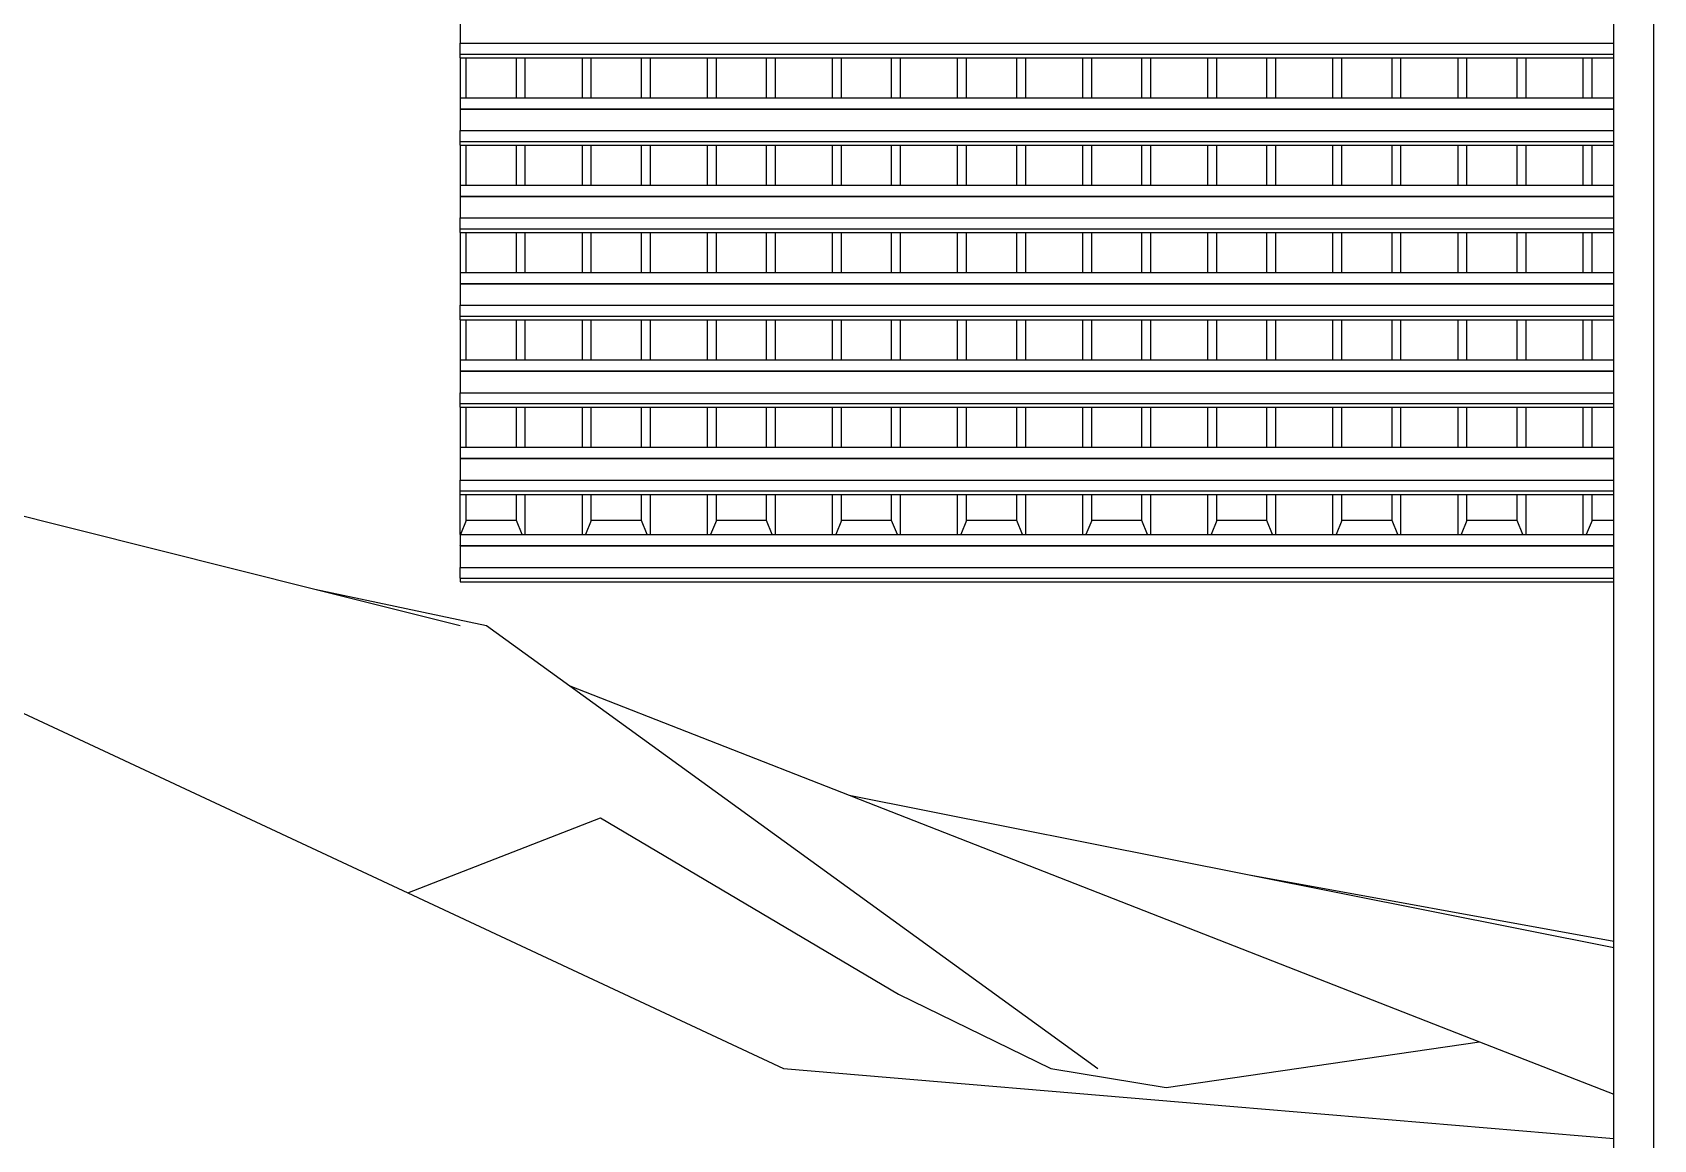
# Model space of a CAD drawing. Extents: x -49.7 to 49.7, y -10.2 to 18.8.
# Drawn here: x -29.311 to -25.651, y 10.652 to 13.151 of the extents above; entities that cross this region are included whole.
import ezdxf

# ---------------------------------------------------------------- set-up
doc = ezdxf.new("R2010")
doc.units = 0
doc.layers.get('0').update_dxf_attribs({"linetype": 'CONTINUOUS'})

msp = doc.modelspace()

# ---------------------------------------------------------------- linework, layer by layer
for p, q in [((-25.6507, 14.2349), (-25.6507, 8.2963)), ((-28.3452, 13.1757), (-28.3452, 13.1272)), ((-25.7407, 13.1272), (-25.7407, 13.1757)), ((-28.3452, 13.1025), (-28.3452, 13.1272)), ((-28.3452, 13.1272), (-25.7407, 13.1272)), ((-28.3452, 13.1025), (-25.7407, 13.1025)), ((-28.3452, 13.0943), (-28.3452, 13.1025)), ((-25.7407, 13.1025), (-25.7407, 13.1272)), ((-25.7407, 13.0943), (-25.7407, 13.1025)), ((-28.3452, 13.0943), (-28.3452, 13.0039)), ((-28.3452, 13.0943), (-28.3313, 13.0943)), ((-28.3313, 13.0039), (-28.3313, 13.0943)), ((-28.3313, 13.0943), (-28.218, 13.0943)), ((-28.218, 13.0039), (-28.218, 13.0943)), ((-28.218, 13.0943), (-28.1979, 13.0943)), ((-28.1979, 13.0039), (-28.1979, 13.0943)), ((-28.1979, 13.0943), (-28.069, 13.0943)), ((-28.069, 13.0039), (-28.069, 13.0943)), ((-28.069, 13.0943), (-28.0488, 13.0943)), ((-28.0488, 13.0039), (-28.0488, 13.0943)), ((-28.0488, 13.0943), (-27.9356, 13.0943)), ((-27.9356, 13.0039), (-27.9356, 13.0943)), ((-27.9356, 13.0943), (-27.9155, 13.0943)), ((-27.9155, 13.0039), (-27.9155, 13.0943)), ((-27.9155, 13.0943), (-27.7866, 13.0943)), ((-27.7866, 13.0039), (-27.7866, 13.0943)), ((-27.7866, 13.0943), (-27.7664, 13.0943)), ((-27.7664, 13.0039), (-27.7664, 13.0943)), ((-27.7664, 13.0943), (-27.6532, 13.0943)), ((-27.6532, 13.0039), (-27.6532, 13.0943)), ((-27.6532, 13.0943), (-27.633, 13.0943)), ((-27.633, 13.0039), (-27.633, 13.0943)), ((-27.633, 13.0943), (-27.5042, 13.0943)), ((-27.5042, 13.0039), (-27.5042, 13.0943)), ((-27.5042, 13.0943), (-27.484, 13.0943)), ((-27.484, 13.0039), (-27.484, 13.0943)), ((-27.484, 13.0943), (-27.3708, 13.0943)), ((-27.3708, 13.0039), (-27.3708, 13.0943)), ((-27.3708, 13.0943), (-27.3506, 13.0943)), ((-27.3506, 13.0039), (-27.3506, 13.0943)), ((-27.3506, 13.0943), (-27.2218, 13.0943)), ((-27.2218, 13.0039), (-27.2218, 13.0943)), ((-27.2218, 13.0943), (-27.2016, 13.0943)), ((-27.2016, 13.0039), (-27.2016, 13.0943)), ((-27.2016, 13.0943), (-27.0884, 13.0943)), ((-27.0884, 13.0039), (-27.0884, 13.0943)), ((-27.0884, 13.0943), (-27.0682, 13.0943)), ((-27.0682, 13.0039), (-27.0682, 13.0943)), ((-27.0682, 13.0943), (-26.9394, 13.0943)), ((-26.9394, 13.0039), (-26.9394, 13.0943)), ((-26.9394, 13.0943), (-26.9192, 13.0943)), ((-26.9192, 13.0039), (-26.9192, 13.0943)), ((-26.9192, 13.0943), (-26.806, 13.0943)), ((-26.806, 13.0039), (-26.806, 13.0943)), ((-26.806, 13.0943), (-26.7858, 13.0943)), ((-26.7858, 13.0039), (-26.7858, 13.0943)), ((-26.7858, 13.0943), (-26.6569, 13.0943)), ((-26.6569, 13.0039), (-26.6569, 13.0943)), ((-26.6569, 13.0943), (-26.6368, 13.0943)), ((-26.6368, 13.0039), (-26.6368, 13.0943)), ((-26.6368, 13.0943), (-26.5236, 13.0943)), ((-26.5236, 13.0039), (-26.5236, 13.0943)), ((-26.5236, 13.0943), (-26.5034, 13.0943)), ((-26.5034, 13.0039), (-26.5034, 13.0943)), ((-26.5034, 13.0943), (-26.3745, 13.0943)), ((-26.3745, 13.0039), (-26.3745, 13.0943)), ((-26.3745, 13.0943), (-26.3544, 13.0943)), ((-26.3544, 13.0039), (-26.3544, 13.0943)), ((-26.3544, 13.0943), (-26.2411, 13.0943)), ((-26.2411, 13.0039), (-26.2411, 13.0943)), ((-26.2411, 13.0943), (-26.221, 13.0943)), ((-26.221, 13.0039), (-26.221, 13.0943)), ((-26.221, 13.0943), (-26.0921, 13.0943)), ((-26.0921, 13.0039), (-26.0921, 13.0943)), ((-26.0921, 13.0943), (-26.0719, 13.0943)), ((-26.0719, 13.0039), (-26.0719, 13.0943)), ((-26.0719, 13.0943), (-25.9587, 13.0943)), ((-25.9587, 13.0039), (-25.9587, 13.0943)), ((-25.9587, 13.0943), (-25.9386, 13.0943)), ((-25.9386, 13.0039), (-25.9386, 13.0943)), ((-25.9386, 13.0943), (-25.8097, 13.0943)), ((-25.8097, 13.0039), (-25.8097, 13.0943)), ((-25.8097, 13.0943), (-25.7895, 13.0943)), ((-25.7895, 13.0039), (-25.7895, 13.0943)), ((-25.7895, 13.0943), (-25.7407, 13.0943)), ((-25.7407, 13.0039), (-25.7407, 13.0943)), ((-28.3452, 13.0039), (-28.3313, 13.0039)), ((-28.3452, 13.0039), (-28.3452, 12.9792)), ((-28.3313, 13.0039), (-28.218, 13.0039)), ((-28.218, 13.0039), (-28.1979, 13.0039)), ((-28.1979, 13.0039), (-28.069, 13.0039)), ((-28.069, 13.0039), (-28.0488, 13.0039)), ((-28.0488, 13.0039), (-27.9356, 13.0039)), ((-27.9356, 13.0039), (-27.9155, 13.0039)), ((-27.9155, 13.0039), (-27.7866, 13.0039)), ((-27.7866, 13.0039), (-27.7664, 13.0039)), ((-27.7664, 13.0039), (-27.6532, 13.0039)), ((-27.6532, 13.0039), (-27.633, 13.0039)), ((-27.633, 13.0039), (-27.5042, 13.0039)), ((-27.5042, 13.0039), (-27.484, 13.0039)), ((-27.484, 13.0039), (-27.3708, 13.0039)), ((-27.3708, 13.0039), (-27.3506, 13.0039)), ((-27.3506, 13.0039), (-27.2218, 13.0039)), ((-27.2218, 13.0039), (-27.2016, 13.0039)), ((-27.2016, 13.0039), (-27.0884, 13.0039)), ((-27.0884, 13.0039), (-27.0682, 13.0039)), ((-27.0682, 13.0039), (-26.9394, 13.0039)), ((-26.9394, 13.0039), (-26.9192, 13.0039)), ((-26.9192, 13.0039), (-26.806, 13.0039)), ((-26.806, 13.0039), (-26.7858, 13.0039)), ((-26.7858, 13.0039), (-26.6569, 13.0039)), ((-26.6569, 13.0039), (-26.6368, 13.0039)), ((-26.6368, 13.0039), (-26.5236, 13.0039)), ((-26.5236, 13.0039), (-26.5034, 13.0039)), ((-26.5034, 13.0039), (-26.3745, 13.0039)), ((-26.3745, 13.0039), (-26.3544, 13.0039)), ((-26.3544, 13.0039), (-26.2411, 13.0039)), ((-26.2411, 13.0039), (-26.221, 13.0039)), ((-26.221, 13.0039), (-26.0921, 13.0039)), ((-26.0921, 13.0039), (-26.0719, 13.0039)), ((-26.0719, 13.0039), (-25.9587, 13.0039)), ((-25.9587, 13.0039), (-25.9386, 13.0039)), ((-25.9386, 13.0039), (-25.8097, 13.0039)), ((-25.8097, 13.0039), (-25.7895, 13.0039)), ((-25.7895, 13.0039), (-25.7407, 13.0039)), ((-25.7407, 12.9792), (-25.7407, 13.0039)), ((-28.3452, 12.9792), (-28.3452, 12.9784)), ((-28.3452, 12.9792), (-25.7407, 12.9792)), ((-28.3452, 12.9784), (-25.7407, 12.9784)), ((-28.3452, 12.9784), (-28.3452, 12.9299)), ((-25.7407, 12.9784), (-25.7407, 12.9792)), ((-25.7407, 12.9299), (-25.7407, 12.9784)), ((-28.3452, 12.9052), (-28.3452, 12.9299)), ((-28.3452, 12.9299), (-25.7407, 12.9299)), ((-25.7407, 12.9052), (-25.7407, 12.9299)), ((-28.3452, 12.9052), (-25.7407, 12.9052)), ((-28.3452, 12.897), (-28.3452, 12.9052)), ((-28.3452, 12.897), (-28.3313, 12.897)), ((-28.3452, 12.897), (-28.3452, 12.8066)), ((-28.3313, 12.8066), (-28.3313, 12.897)), ((-28.3313, 12.897), (-28.218, 12.897)), ((-28.218, 12.8066), (-28.218, 12.897)), ((-28.218, 12.897), (-28.1979, 12.897)), ((-28.1979, 12.8066), (-28.1979, 12.897)), ((-28.1979, 12.897), (-28.069, 12.897)), ((-28.069, 12.8066), (-28.069, 12.897)), ((-28.069, 12.897), (-28.0488, 12.897)), ((-28.0488, 12.8066), (-28.0488, 12.897)), ((-28.0488, 12.897), (-27.9356, 12.897)), ((-27.9356, 12.8066), (-27.9356, 12.897)), ((-27.9356, 12.897), (-27.9155, 12.897)), ((-27.9155, 12.8066), (-27.9155, 12.897)), ((-27.9155, 12.897), (-27.7866, 12.897)), ((-27.7866, 12.8066), (-27.7866, 12.897)), ((-27.7866, 12.897), (-27.7664, 12.897)), ((-27.7664, 12.8066), (-27.7664, 12.897)), ((-27.7664, 12.897), (-27.6532, 12.897)), ((-27.6532, 12.8066), (-27.6532, 12.897)), ((-27.6532, 12.897), (-27.633, 12.897)), ((-27.633, 12.8066), (-27.633, 12.897)), ((-27.633, 12.897), (-27.5042, 12.897)), ((-27.5042, 12.8066), (-27.5042, 12.897)), ((-27.5042, 12.897), (-27.484, 12.897)), ((-27.484, 12.8066), (-27.484, 12.897)), ((-27.484, 12.897), (-27.3708, 12.897)), ((-27.3708, 12.8066), (-27.3708, 12.897)), ((-27.3708, 12.897), (-27.3506, 12.897)), ((-27.3506, 12.8066), (-27.3506, 12.897)), ((-27.3506, 12.897), (-27.2218, 12.897)), ((-27.2218, 12.8066), (-27.2218, 12.897)), ((-27.2218, 12.897), (-27.2016, 12.897)), ((-27.2016, 12.8066), (-27.2016, 12.897)), ((-27.2016, 12.897), (-27.0884, 12.897)), ((-27.0884, 12.8066), (-27.0884, 12.897)), ((-27.0884, 12.897), (-27.0682, 12.897)), ((-27.0682, 12.8066), (-27.0682, 12.897)), ((-27.0682, 12.897), (-26.9394, 12.897)), ((-26.9394, 12.8066), (-26.9394, 12.897)), ((-26.9394, 12.897), (-26.9192, 12.897)), ((-26.9192, 12.8066), (-26.9192, 12.897)), ((-26.9192, 12.897), (-26.806, 12.897)), ((-26.806, 12.8066), (-26.806, 12.897)), ((-26.806, 12.897), (-26.7858, 12.897)), ((-26.7858, 12.8066), (-26.7858, 12.897)), ((-26.7858, 12.897), (-26.6569, 12.897)), ((-26.6569, 12.8066), (-26.6569, 12.897)), ((-26.6569, 12.897), (-26.6368, 12.897)), ((-26.6368, 12.8066), (-26.6368, 12.897)), ((-26.6368, 12.897), (-26.5236, 12.897)), ((-26.5236, 12.8066), (-26.5236, 12.897)), ((-26.5236, 12.897), (-26.5034, 12.897)), ((-26.5034, 12.8066), (-26.5034, 12.897)), ((-26.5034, 12.897), (-26.3745, 12.897)), ((-26.3745, 12.8066), (-26.3745, 12.897)), ((-26.3745, 12.897), (-26.3544, 12.897)), ((-26.3544, 12.8066), (-26.3544, 12.897)), ((-26.3544, 12.897), (-26.2411, 12.897)), ((-26.2411, 12.8066), (-26.2411, 12.897)), ((-26.2411, 12.897), (-26.221, 12.897)), ((-26.221, 12.8066), (-26.221, 12.897)), ((-26.221, 12.897), (-26.0921, 12.897)), ((-26.0921, 12.8066), (-26.0921, 12.897)), ((-26.0921, 12.897), (-26.0719, 12.897)), ((-26.0719, 12.8066), (-26.0719, 12.897)), ((-26.0719, 12.897), (-25.9587, 12.897)), ((-25.9587, 12.8066), (-25.9587, 12.897)), ((-25.9587, 12.897), (-25.9386, 12.897)), ((-25.9386, 12.8066), (-25.9386, 12.897)), ((-25.9386, 12.897), (-25.8097, 12.897)), ((-25.8097, 12.8066), (-25.8097, 12.897)), ((-25.8097, 12.897), (-25.7895, 12.897)), ((-25.7895, 12.8066), (-25.7895, 12.897)), ((-25.7895, 12.897), (-25.7407, 12.897)), ((-25.7407, 12.897), (-25.7407, 12.9052)), ((-25.7407, 12.8066), (-25.7407, 12.897)), ((-28.3452, 12.8066), (-28.3313, 12.8066)), ((-28.3452, 12.8066), (-28.3452, 12.7819)), ((-28.3452, 12.7819), (-28.3452, 12.7811)), ((-28.3452, 12.7819), (-25.7407, 12.7819)), ((-28.3452, 12.7811), (-25.7407, 12.7811)), ((-28.3452, 12.7811), (-28.3452, 12.7326)), ((-28.3313, 12.8066), (-28.218, 12.8066)), ((-28.218, 12.8066), (-28.1979, 12.8066)), ((-28.1979, 12.8066), (-28.069, 12.8066)), ((-28.069, 12.8066), (-28.0488, 12.8066)), ((-28.0488, 12.8066), (-27.9356, 12.8066)), ((-27.9356, 12.8066), (-27.9155, 12.8066)), ((-27.9155, 12.8066), (-27.7866, 12.8066)), ((-27.7866, 12.8066), (-27.7664, 12.8066)), ((-27.7664, 12.8066), (-27.6532, 12.8066)), ((-27.6532, 12.8066), (-27.633, 12.8066)), ((-27.633, 12.8066), (-27.5042, 12.8066)), ((-27.5042, 12.8066), (-27.484, 12.8066)), ((-27.484, 12.8066), (-27.3708, 12.8066)), ((-27.3708, 12.8066), (-27.3506, 12.8066)), ((-27.3506, 12.8066), (-27.2218, 12.8066)), ((-27.2218, 12.8066), (-27.2016, 12.8066)), ((-27.2016, 12.8066), (-27.0884, 12.8066)), ((-27.0884, 12.8066), (-27.0682, 12.8066)), ((-27.0682, 12.8066), (-26.9394, 12.8066)), ((-26.9394, 12.8066), (-26.9192, 12.8066)), ((-26.9192, 12.8066), (-26.806, 12.8066)), ((-26.806, 12.8066), (-26.7858, 12.8066)), ((-26.7858, 12.8066), (-26.6569, 12.8066)), ((-26.6569, 12.8066), (-26.6368, 12.8066)), ((-26.6368, 12.8066), (-26.5236, 12.8066)), ((-26.5236, 12.8066), (-26.5034, 12.8066)), ((-26.5034, 12.8066), (-26.3745, 12.8066)), ((-26.3745, 12.8066), (-26.3544, 12.8066)), ((-26.3544, 12.8066), (-26.2411, 12.8066)), ((-26.2411, 12.8066), (-26.221, 12.8066)), ((-26.221, 12.8066), (-26.0921, 12.8066)), ((-26.0921, 12.8066), (-26.0719, 12.8066)), ((-26.0719, 12.8066), (-25.9587, 12.8066)), ((-25.9587, 12.8066), (-25.9386, 12.8066)), ((-25.9386, 12.8066), (-25.8097, 12.8066)), ((-25.8097, 12.8066), (-25.7895, 12.8066)), ((-25.7895, 12.8066), (-25.7407, 12.8066)), ((-25.7407, 12.7819), (-25.7407, 12.8066)), ((-25.7407, 12.7811), (-25.7407, 12.7819)), ((-25.7407, 12.7326), (-25.7407, 12.7811)), ((-28.3452, 12.7079), (-28.3452, 12.7326)), ((-28.3452, 12.7326), (-25.7407, 12.7326)), ((-28.3452, 12.7079), (-25.7407, 12.7079)), ((-28.3452, 12.6997), (-28.3452, 12.7079)), ((-28.3452, 12.6997), (-28.3313, 12.6997)), ((-28.3452, 12.6997), (-28.3452, 12.6093)), ((-28.3313, 12.6093), (-28.3313, 12.6997)), ((-28.3313, 12.6997), (-28.218, 12.6997)), ((-28.218, 12.6093), (-28.218, 12.6997)), ((-28.218, 12.6997), (-28.1979, 12.6997)), ((-28.1979, 12.6093), (-28.1979, 12.6997)), ((-28.1979, 12.6997), (-28.069, 12.6997)), ((-28.069, 12.6093), (-28.069, 12.6997)), ((-28.069, 12.6997), (-28.0488, 12.6997)), ((-28.0488, 12.6093), (-28.0488, 12.6997)), ((-28.0488, 12.6997), (-27.9356, 12.6997)), ((-27.9356, 12.6093), (-27.9356, 12.6997)), ((-27.9356, 12.6997), (-27.9155, 12.6997)), ((-27.9155, 12.6093), (-27.9155, 12.6997)), ((-27.9155, 12.6997), (-27.7866, 12.6997)), ((-27.7866, 12.6093), (-27.7866, 12.6997)), ((-27.7866, 12.6997), (-27.7664, 12.6997)), ((-27.7664, 12.6093), (-27.7664, 12.6997)), ((-27.7664, 12.6997), (-27.6532, 12.6997)), ((-27.6532, 12.6093), (-27.6532, 12.6997)), ((-27.6532, 12.6997), (-27.633, 12.6997)), ((-27.633, 12.6093), (-27.633, 12.6997)), ((-27.633, 12.6997), (-27.5042, 12.6997)), ((-27.5042, 12.6093), (-27.5042, 12.6997)), ((-27.5042, 12.6997), (-27.484, 12.6997)), ((-27.484, 12.6093), (-27.484, 12.6997)), ((-27.484, 12.6997), (-27.3708, 12.6997)), ((-27.3708, 12.6093), (-27.3708, 12.6997)), ((-27.3708, 12.6997), (-27.3506, 12.6997)), ((-27.3506, 12.6093), (-27.3506, 12.6997)), ((-27.3506, 12.6997), (-27.2218, 12.6997)), ((-27.2218, 12.6093), (-27.2218, 12.6997)), ((-27.2218, 12.6997), (-27.2016, 12.6997)), ((-27.2016, 12.6093), (-27.2016, 12.6997)), ((-27.2016, 12.6997), (-27.0884, 12.6997)), ((-27.0884, 12.6093), (-27.0884, 12.6997)), ((-27.0884, 12.6997), (-27.0682, 12.6997)), ((-27.0682, 12.6093), (-27.0682, 12.6997)), ((-27.0682, 12.6997), (-26.9394, 12.6997)), ((-26.9394, 12.6093), (-26.9394, 12.6997)), ((-26.9394, 12.6997), (-26.9192, 12.6997)), ((-26.9192, 12.6093), (-26.9192, 12.6997)), ((-26.9192, 12.6997), (-26.806, 12.6997)), ((-26.806, 12.6093), (-26.806, 12.6997)), ((-26.806, 12.6997), (-26.7858, 12.6997)), ((-26.7858, 12.6093), (-26.7858, 12.6997)), ((-26.7858, 12.6997), (-26.6569, 12.6997)), ((-26.6569, 12.6093), (-26.6569, 12.6997)), ((-26.6569, 12.6997), (-26.6368, 12.6997)), ((-26.6368, 12.6093), (-26.6368, 12.6997)), ((-26.6368, 12.6997), (-26.5236, 12.6997)), ((-26.5236, 12.6093), (-26.5236, 12.6997)), ((-26.5236, 12.6997), (-26.5034, 12.6997)), ((-26.5034, 12.6093), (-26.5034, 12.6997)), ((-26.5034, 12.6997), (-26.3745, 12.6997)), ((-26.3745, 12.6093), (-26.3745, 12.6997)), ((-26.3745, 12.6997), (-26.3544, 12.6997)), ((-26.3544, 12.6093), (-26.3544, 12.6997)), ((-26.3544, 12.6997), (-26.2411, 12.6997)), ((-26.2411, 12.6093), (-26.2411, 12.6997)), ((-26.2411, 12.6997), (-26.221, 12.6997)), ((-26.221, 12.6093), (-26.221, 12.6997)), ((-26.221, 12.6997), (-26.0921, 12.6997)), ((-26.0921, 12.6093), (-26.0921, 12.6997)), ((-26.0921, 12.6997), (-26.0719, 12.6997)), ((-26.0719, 12.6093), (-26.0719, 12.6997)), ((-26.0719, 12.6997), (-25.9587, 12.6997)), ((-25.9587, 12.6093), (-25.9587, 12.6997)), ((-25.9587, 12.6997), (-25.9386, 12.6997)), ((-25.9386, 12.6093), (-25.9386, 12.6997)), ((-25.9386, 12.6997), (-25.8097, 12.6997)), ((-25.8097, 12.6093), (-25.8097, 12.6997)), ((-25.8097, 12.6997), (-25.7895, 12.6997)), ((-25.7895, 12.6093), (-25.7895, 12.6997)), ((-25.7895, 12.6997), (-25.7407, 12.6997)), ((-25.7407, 12.7079), (-25.7407, 12.7326)), ((-25.7407, 12.6997), (-25.7407, 12.7079)), ((-25.7407, 12.6093), (-25.7407, 12.6997)), ((-28.3452, 12.6093), (-28.3313, 12.6093)), ((-28.3452, 12.6093), (-28.3452, 12.5846)), ((-28.3313, 12.6093), (-28.218, 12.6093)), ((-28.218, 12.6093), (-28.1979, 12.6093)), ((-28.1979, 12.6093), (-28.069, 12.6093)), ((-28.069, 12.6093), (-28.0488, 12.6093)), ((-28.0488, 12.6093), (-27.9356, 12.6093)), ((-27.9356, 12.6093), (-27.9155, 12.6093)), ((-27.9155, 12.6093), (-27.7866, 12.6093)), ((-27.7866, 12.6093), (-27.7664, 12.6093)), ((-27.7664, 12.6093), (-27.6532, 12.6093)), ((-27.6532, 12.6093), (-27.633, 12.6093)), ((-27.633, 12.6093), (-27.5042, 12.6093)), ((-27.5042, 12.6093), (-27.484, 12.6093)), ((-27.484, 12.6093), (-27.3708, 12.6093)), ((-27.3708, 12.6093), (-27.3506, 12.6093)), ((-27.3506, 12.6093), (-27.2218, 12.6093)), ((-27.2218, 12.6093), (-27.2016, 12.6093)), ((-27.2016, 12.6093), (-27.0884, 12.6093)), ((-27.0884, 12.6093), (-27.0682, 12.6093)), ((-27.0682, 12.6093), (-26.9394, 12.6093)), ((-26.9394, 12.6093), (-26.9192, 12.6093)), ((-26.9192, 12.6093), (-26.806, 12.6093)), ((-26.806, 12.6093), (-26.7858, 12.6093)), ((-26.7858, 12.6093), (-26.6569, 12.6093)), ((-26.6569, 12.6093), (-26.6368, 12.6093)), ((-26.6368, 12.6093), (-26.5236, 12.6093)), ((-26.5236, 12.6093), (-26.5034, 12.6093)), ((-26.5034, 12.6093), (-26.3745, 12.6093)), ((-26.3745, 12.6093), (-26.3544, 12.6093)), ((-26.3544, 12.6093), (-26.2411, 12.6093)), ((-26.2411, 12.6093), (-26.221, 12.6093)), ((-26.221, 12.6093), (-26.0921, 12.6093)), ((-26.0921, 12.6093), (-26.0719, 12.6093)), ((-26.0719, 12.6093), (-25.9587, 12.6093)), ((-25.9587, 12.6093), (-25.9386, 12.6093)), ((-25.9386, 12.6093), (-25.8097, 12.6093)), ((-25.8097, 12.6093), (-25.7895, 12.6093)), ((-25.7895, 12.6093), (-25.7407, 12.6093)), ((-25.7407, 12.5846), (-25.7407, 12.6093)), ((-28.3452, 12.5846), (-28.3452, 12.5838)), ((-28.3452, 12.5846), (-25.7407, 12.5846)), ((-28.3452, 12.5838), (-25.7407, 12.5838)), ((-28.3452, 12.5838), (-28.3452, 12.5353)), ((-25.7407, 12.5838), (-25.7407, 12.5846)), ((-25.7407, 12.5353), (-25.7407, 12.5838)), ((-28.3452, 12.5107), (-28.3452, 12.5353)), ((-28.3452, 12.5353), (-25.7407, 12.5353)), ((-25.7407, 12.5107), (-25.7407, 12.5353)), ((-28.3452, 12.5107), (-25.7407, 12.5107)), ((-28.3452, 12.5024), (-28.3452, 12.5107)), ((-28.3452, 12.5024), (-28.3313, 12.5024)), ((-28.3452, 12.5024), (-28.3452, 12.412)), ((-28.3313, 12.412), (-28.3313, 12.5024)), ((-28.3313, 12.5024), (-28.218, 12.5024)), ((-28.218, 12.412), (-28.218, 12.5024)), ((-28.218, 12.5024), (-28.1979, 12.5024)), ((-28.1979, 12.412), (-28.1979, 12.5024)), ((-28.1979, 12.5024), (-28.069, 12.5024)), ((-28.069, 12.412), (-28.069, 12.5024)), ((-28.069, 12.5024), (-28.0488, 12.5024)), ((-28.0488, 12.412), (-28.0488, 12.5024)), ((-28.0488, 12.5024), (-27.9356, 12.5024)), ((-27.9356, 12.412), (-27.9356, 12.5024)), ((-27.9356, 12.5024), (-27.9155, 12.5024)), ((-27.9155, 12.412), (-27.9155, 12.5024)), ((-27.9155, 12.5024), (-27.7866, 12.5024)), ((-27.7866, 12.412), (-27.7866, 12.5024)), ((-27.7866, 12.5024), (-27.7664, 12.5024)), ((-27.7664, 12.412), (-27.7664, 12.5024)), ((-27.7664, 12.5024), (-27.6532, 12.5024)), ((-27.6532, 12.412), (-27.6532, 12.5024)), ((-27.6532, 12.5024), (-27.633, 12.5024)), ((-27.633, 12.412), (-27.633, 12.5024)), ((-27.633, 12.5024), (-27.5042, 12.5024)), ((-27.5042, 12.412), (-27.5042, 12.5024)), ((-27.5042, 12.5024), (-27.484, 12.5024)), ((-27.484, 12.412), (-27.484, 12.5024)), ((-27.484, 12.5024), (-27.3708, 12.5024)), ((-27.3708, 12.412), (-27.3708, 12.5024)), ((-27.3708, 12.5024), (-27.3506, 12.5024)), ((-27.3506, 12.412), (-27.3506, 12.5024)), ((-27.3506, 12.5024), (-27.2218, 12.5024)), ((-27.2218, 12.412), (-27.2218, 12.5024)), ((-27.2218, 12.5024), (-27.2016, 12.5024)), ((-27.2016, 12.412), (-27.2016, 12.5024)), ((-27.2016, 12.5024), (-27.0884, 12.5024)), ((-27.0884, 12.412), (-27.0884, 12.5024)), ((-27.0884, 12.5024), (-27.0682, 12.5024)), ((-27.0682, 12.412), (-27.0682, 12.5024)), ((-27.0682, 12.5024), (-26.9394, 12.5024)), ((-26.9394, 12.412), (-26.9394, 12.5024)), ((-26.9394, 12.5024), (-26.9192, 12.5024)), ((-26.9192, 12.412), (-26.9192, 12.5024)), ((-26.9192, 12.5024), (-26.806, 12.5024)), ((-26.806, 12.412), (-26.806, 12.5024)), ((-26.806, 12.5024), (-26.7858, 12.5024)), ((-26.7858, 12.412), (-26.7858, 12.5024)), ((-26.7858, 12.5024), (-26.6569, 12.5024)), ((-26.6569, 12.412), (-26.6569, 12.5024)), ((-26.6569, 12.5024), (-26.6368, 12.5024)), ((-26.6368, 12.412), (-26.6368, 12.5024)), ((-26.6368, 12.5024), (-26.5236, 12.5024)), ((-26.5236, 12.412), (-26.5236, 12.5024)), ((-26.5236, 12.5024), (-26.5034, 12.5024)), ((-26.5034, 12.412), (-26.5034, 12.5024)), ((-26.5034, 12.5024), (-26.3745, 12.5024)), ((-26.3745, 12.412), (-26.3745, 12.5024)), ((-26.3745, 12.5024), (-26.3544, 12.5024)), ((-26.3544, 12.412), (-26.3544, 12.5024)), ((-26.3544, 12.5024), (-26.2411, 12.5024)), ((-26.2411, 12.412), (-26.2411, 12.5024)), ((-26.2411, 12.5024), (-26.221, 12.5024)), ((-26.221, 12.412), (-26.221, 12.5024)), ((-26.221, 12.5024), (-26.0921, 12.5024)), ((-26.0921, 12.412), (-26.0921, 12.5024)), ((-26.0921, 12.5024), (-26.0719, 12.5024)), ((-26.0719, 12.412), (-26.0719, 12.5024)), ((-26.0719, 12.5024), (-25.9587, 12.5024)), ((-25.9587, 12.412), (-25.9587, 12.5024)), ((-25.9587, 12.5024), (-25.9386, 12.5024)), ((-25.9386, 12.412), (-25.9386, 12.5024)), ((-25.9386, 12.5024), (-25.8097, 12.5024)), ((-25.8097, 12.412), (-25.8097, 12.5024)), ((-25.8097, 12.5024), (-25.7895, 12.5024)), ((-25.7895, 12.412), (-25.7895, 12.5024)), ((-25.7895, 12.5024), (-25.7407, 12.5024)), ((-25.7407, 12.5024), (-25.7407, 12.5107)), ((-25.7407, 12.412), (-25.7407, 12.5024)), ((-28.3452, 12.412), (-28.3313, 12.412)), ((-28.3452, 12.412), (-28.3452, 12.3874)), ((-28.3313, 12.412), (-28.218, 12.412)), ((-28.218, 12.412), (-28.1979, 12.412)), ((-28.1979, 12.412), (-28.069, 12.412)), ((-28.069, 12.412), (-28.0488, 12.412)), ((-28.0488, 12.412), (-27.9356, 12.412)), ((-27.9356, 12.412), (-27.9155, 12.412)), ((-27.9155, 12.412), (-27.7866, 12.412)), ((-27.7866, 12.412), (-27.7664, 12.412)), ((-27.7664, 12.412), (-27.6532, 12.412)), ((-27.6532, 12.412), (-27.633, 12.412)), ((-27.633, 12.412), (-27.5042, 12.412)), ((-27.5042, 12.412), (-27.484, 12.412)), ((-27.484, 12.412), (-27.3708, 12.412)), ((-27.3708, 12.412), (-27.3506, 12.412)), ((-27.3506, 12.412), (-27.2218, 12.412)), ((-27.2218, 12.412), (-27.2016, 12.412)), ((-27.2016, 12.412), (-27.0884, 12.412)), ((-27.0884, 12.412), (-27.0682, 12.412)), ((-27.0682, 12.412), (-26.9394, 12.412)), ((-26.9394, 12.412), (-26.9192, 12.412)), ((-26.9192, 12.412), (-26.806, 12.412)), ((-26.806, 12.412), (-26.7858, 12.412)), ((-26.7858, 12.412), (-26.6569, 12.412)), ((-26.6569, 12.412), (-26.6368, 12.412)), ((-26.6368, 12.412), (-26.5236, 12.412)), ((-26.5236, 12.412), (-26.5034, 12.412)), ((-26.5034, 12.412), (-26.3745, 12.412)), ((-26.3745, 12.412), (-26.3544, 12.412)), ((-26.3544, 12.412), (-26.2411, 12.412)), ((-26.2411, 12.412), (-26.221, 12.412)), ((-26.221, 12.412), (-26.0921, 12.412)), ((-26.0921, 12.412), (-26.0719, 12.412)), ((-26.0719, 12.412), (-25.9587, 12.412)), ((-25.9587, 12.412), (-25.9386, 12.412)), ((-25.9386, 12.412), (-25.8097, 12.412)), ((-25.8097, 12.412), (-25.7895, 12.412)), ((-25.7895, 12.412), (-25.7407, 12.412)), ((-25.7407, 12.3874), (-25.7407, 12.412)), ((-30.6573, 12.3919), (-28.6732, 11.8946)), ((-28.3452, 12.3874), (-28.3452, 12.3865)), ((-28.3452, 12.3874), (-25.7407, 12.3874)), ((-28.3452, 12.3865), (-25.7407, 12.3865)), ((-28.3452, 12.3865), (-28.3452, 12.338)), ((-25.7407, 12.3865), (-25.7407, 12.3874)), ((-25.7407, 12.338), (-25.7407, 12.3865)), ((-28.3452, 12.3134), (-28.3452, 12.338)), ((-28.3452, 12.338), (-25.7407, 12.338)), ((-25.7407, 12.3134), (-25.7407, 12.338)), ((-28.3452, 12.3134), (-25.7407, 12.3134)), ((-28.3452, 12.3052), (-28.3452, 12.3134)), ((-28.3452, 12.3052), (-28.3313, 12.3052)), ((-28.3452, 12.3052), (-28.3452, 12.2147)), ((-28.3313, 12.2147), (-28.3313, 12.3052)), ((-28.3313, 12.3052), (-28.218, 12.3052)), ((-28.218, 12.2147), (-28.218, 12.3052)), ((-28.218, 12.3052), (-28.1979, 12.3052)), ((-28.1979, 12.2147), (-28.1979, 12.3052)), ((-28.1979, 12.3052), (-28.069, 12.3052)), ((-28.069, 12.2147), (-28.069, 12.3052)), ((-28.069, 12.3052), (-28.0488, 12.3052)), ((-28.0488, 12.2147), (-28.0488, 12.3052)), ((-28.0488, 12.3052), (-27.9356, 12.3052)), ((-27.9356, 12.2147), (-27.9356, 12.3052)), ((-27.9356, 12.3052), (-27.9155, 12.3052)), ((-27.9155, 12.2147), (-27.9155, 12.3052)), ((-27.9155, 12.3052), (-27.7866, 12.3052)), ((-27.7866, 12.2147), (-27.7866, 12.3052)), ((-27.7866, 12.3052), (-27.7664, 12.3052)), ((-27.7664, 12.2147), (-27.7664, 12.3052)), ((-27.7664, 12.3052), (-27.6532, 12.3052)), ((-27.6532, 12.2147), (-27.6532, 12.3052)), ((-27.6532, 12.3052), (-27.633, 12.3052)), ((-27.633, 12.2147), (-27.633, 12.3052)), ((-27.633, 12.3052), (-27.5042, 12.3052)), ((-27.5042, 12.2147), (-27.5042, 12.3052)), ((-27.5042, 12.3052), (-27.484, 12.3052)), ((-27.484, 12.2147), (-27.484, 12.3052)), ((-27.484, 12.3052), (-27.3708, 12.3052)), ((-27.3708, 12.2147), (-27.3708, 12.3052)), ((-27.3708, 12.3052), (-27.3506, 12.3052)), ((-27.3506, 12.2147), (-27.3506, 12.3052)), ((-27.3506, 12.3052), (-27.2218, 12.3052)), ((-27.2218, 12.2147), (-27.2218, 12.3052)), ((-27.2218, 12.3052), (-27.2016, 12.3052)), ((-27.2016, 12.2147), (-27.2016, 12.3052)), ((-27.2016, 12.3052), (-27.0884, 12.3052)), ((-27.0884, 12.2147), (-27.0884, 12.3052)), ((-27.0884, 12.3052), (-27.0682, 12.3052)), ((-27.0682, 12.2147), (-27.0682, 12.3052)), ((-27.0682, 12.3052), (-26.9394, 12.3052)), ((-26.9394, 12.2147), (-26.9394, 12.3052)), ((-26.9394, 12.3052), (-26.9192, 12.3052)), ((-26.9192, 12.2147), (-26.9192, 12.3052)), ((-26.9192, 12.3052), (-26.806, 12.3052)), ((-26.806, 12.2147), (-26.806, 12.3052)), ((-26.806, 12.3052), (-26.7858, 12.3052)), ((-26.7858, 12.2147), (-26.7858, 12.3052)), ((-26.7858, 12.3052), (-26.6569, 12.3052)), ((-26.6569, 12.2147), (-26.6569, 12.3052)), ((-26.6569, 12.3052), (-26.6368, 12.3052)), ((-26.6368, 12.2147), (-26.6368, 12.3052)), ((-26.6368, 12.3052), (-26.5236, 12.3052)), ((-26.5236, 12.2147), (-26.5236, 12.3052)), ((-26.5236, 12.3052), (-26.5034, 12.3052)), ((-26.5034, 12.2147), (-26.5034, 12.3052)), ((-26.5034, 12.3052), (-26.3745, 12.3052)), ((-26.3745, 12.2147), (-26.3745, 12.3052)), ((-26.3745, 12.3052), (-26.3544, 12.3052)), ((-26.3544, 12.2147), (-26.3544, 12.3052)), ((-26.3544, 12.3052), (-26.2411, 12.3052)), ((-26.2411, 12.2147), (-26.2411, 12.3052)), ((-26.2411, 12.3052), (-26.221, 12.3052)), ((-26.221, 12.2147), (-26.221, 12.3052)), ((-26.221, 12.3052), (-26.0921, 12.3052)), ((-26.0921, 12.2147), (-26.0921, 12.3052)), ((-26.0921, 12.3052), (-26.0719, 12.3052)), ((-26.0719, 12.2147), (-26.0719, 12.3052)), ((-26.0719, 12.3052), (-25.9587, 12.3052)), ((-25.9587, 12.2147), (-25.9587, 12.3052)), ((-25.9587, 12.3052), (-25.9386, 12.3052)), ((-25.9386, 12.2147), (-25.9386, 12.3052)), ((-25.9386, 12.3052), (-25.8097, 12.3052)), ((-25.8097, 12.2147), (-25.8097, 12.3052)), ((-25.8097, 12.3052), (-25.7895, 12.3052)), ((-25.7895, 12.2147), (-25.7895, 12.3052)), ((-25.7895, 12.3052), (-25.7407, 12.3052)), ((-25.7407, 12.3052), (-25.7407, 12.3134)), ((-25.7407, 12.2147), (-25.7407, 12.3052)), ((-28.3452, 12.2147), (-28.3313, 12.2147)), ((-28.3452, 12.2147), (-28.3452, 12.1901)), ((-28.3452, 12.1901), (-28.3452, 12.1893)), ((-28.3452, 12.1901), (-25.7407, 12.1901)), ((-28.3452, 12.1893), (-25.7407, 12.1893)), ((-28.3452, 12.1893), (-28.3452, 12.1408)), ((-28.3313, 12.2147), (-28.218, 12.2147)), ((-28.218, 12.2147), (-28.1979, 12.2147)), ((-28.1979, 12.2147), (-28.069, 12.2147)), ((-28.069, 12.2147), (-28.0488, 12.2147)), ((-28.0488, 12.2147), (-27.9356, 12.2147)), ((-27.9356, 12.2147), (-27.9155, 12.2147)), ((-27.9155, 12.2147), (-27.7866, 12.2147)), ((-27.7866, 12.2147), (-27.7664, 12.2147)), ((-27.7664, 12.2147), (-27.6532, 12.2147)), ((-27.6532, 12.2147), (-27.633, 12.2147)), ((-27.633, 12.2147), (-27.5042, 12.2147)), ((-27.5042, 12.2147), (-27.484, 12.2147)), ((-27.484, 12.2147), (-27.3708, 12.2147)), ((-27.3708, 12.2147), (-27.3506, 12.2147)), ((-27.3506, 12.2147), (-27.2218, 12.2147)), ((-27.2218, 12.2147), (-27.2016, 12.2147)), ((-27.2016, 12.2147), (-27.0884, 12.2147)), ((-27.0884, 12.2147), (-27.0682, 12.2147)), ((-27.0682, 12.2147), (-26.9394, 12.2147)), ((-26.9394, 12.2147), (-26.9192, 12.2147)), ((-26.9192, 12.2147), (-26.806, 12.2147)), ((-26.806, 12.2147), (-26.7858, 12.2147)), ((-26.7858, 12.2147), (-26.6569, 12.2147)), ((-26.6569, 12.2147), (-26.6368, 12.2147)), ((-26.6368, 12.2147), (-26.5236, 12.2147)), ((-26.5236, 12.2147), (-26.5034, 12.2147)), ((-26.5034, 12.2147), (-26.3745, 12.2147)), ((-26.3745, 12.2147), (-26.3544, 12.2147)), ((-26.3544, 12.2147), (-26.2411, 12.2147)), ((-26.2411, 12.2147), (-26.221, 12.2147)), ((-26.221, 12.2147), (-26.0921, 12.2147)), ((-26.0921, 12.2147), (-26.0719, 12.2147)), ((-26.0719, 12.2147), (-25.9587, 12.2147)), ((-25.9587, 12.2147), (-25.9386, 12.2147)), ((-25.9386, 12.2147), (-25.8097, 12.2147)), ((-25.8097, 12.2147), (-25.7895, 12.2147)), ((-25.7895, 12.2147), (-25.7407, 12.2147)), ((-25.7407, 12.1901), (-25.7407, 12.2147)), ((-25.7407, 12.1893), (-25.7407, 12.1901)), ((-25.7407, 12.1408), (-25.7407, 12.1893)), ((-28.3452, 12.1408), (-25.7407, 12.1408)), ((-28.3452, 12.1161), (-28.3452, 12.1408)), ((-28.3452, 12.1161), (-25.7407, 12.1161)), ((-28.3452, 12.1079), (-28.3452, 12.1161)), ((-25.7407, 12.1161), (-25.7407, 12.1408)), ((-25.7407, 12.1079), (-25.7407, 12.1161)), ((-28.3452, 12.1079), (-28.3313, 12.1079)), ((-28.3452, 12.0175), (-28.3452, 12.1079)), ((-28.3313, 12.0491), (-28.3313, 12.1079)), ((-28.3313, 12.1079), (-28.218, 12.1079)), ((-28.218, 12.0491), (-28.218, 12.1079)), ((-28.218, 12.1079), (-28.1979, 12.1079)), ((-28.1979, 12.0175), (-28.1979, 12.1079)), ((-28.1979, 12.1079), (-28.069, 12.1079)), ((-28.069, 12.0175), (-28.069, 12.1079)), ((-28.069, 12.1079), (-28.0488, 12.1079)), ((-28.0488, 12.0491), (-28.0488, 12.1079)), ((-28.0488, 12.1079), (-27.9356, 12.1079)), ((-27.9356, 12.0491), (-27.9356, 12.1079)), ((-27.9356, 12.1079), (-27.9155, 12.1079)), ((-27.9155, 12.0175), (-27.9155, 12.1079)), ((-27.9155, 12.1079), (-27.7866, 12.1079)), ((-27.7866, 12.0175), (-27.7866, 12.1079)), ((-27.7866, 12.1079), (-27.7664, 12.1079)), ((-27.7664, 12.0491), (-27.7664, 12.1079)), ((-27.7664, 12.1079), (-27.6532, 12.1079)), ((-27.6532, 12.0491), (-27.6532, 12.1079)), ((-27.6532, 12.1079), (-27.633, 12.1079)), ((-27.633, 12.0175), (-27.633, 12.1079)), ((-27.633, 12.1079), (-27.5042, 12.1079)), ((-27.5042, 12.0175), (-27.5042, 12.1079)), ((-27.5042, 12.1079), (-27.484, 12.1079)), ((-27.484, 12.0491), (-27.484, 12.1079)), ((-27.484, 12.1079), (-27.3708, 12.1079)), ((-27.3708, 12.0491), (-27.3708, 12.1079)), ((-27.3708, 12.1079), (-27.3506, 12.1079)), ((-27.3506, 12.0175), (-27.3506, 12.1079)), ((-27.3506, 12.1079), (-27.2218, 12.1079)), ((-27.2218, 12.0175), (-27.2218, 12.1079)), ((-27.2218, 12.1079), (-27.2016, 12.1079)), ((-27.2016, 12.0491), (-27.2016, 12.1079)), ((-27.2016, 12.1079), (-27.0884, 12.1079)), ((-27.0884, 12.0491), (-27.0884, 12.1079)), ((-27.0884, 12.1079), (-27.0682, 12.1079)), ((-27.0682, 12.0175), (-27.0682, 12.1079)), ((-27.0682, 12.1079), (-26.9394, 12.1079)), ((-26.9394, 12.0175), (-26.9394, 12.1079)), ((-26.9394, 12.1079), (-26.9192, 12.1079)), ((-26.9192, 12.0491), (-26.9192, 12.1079)), ((-26.9192, 12.1079), (-26.806, 12.1079)), ((-26.806, 12.0491), (-26.806, 12.1079)), ((-26.806, 12.1079), (-26.7858, 12.1079)), ((-26.7858, 12.0175), (-26.7858, 12.1079)), ((-26.7858, 12.1079), (-26.6569, 12.1079)), ((-26.6569, 12.0175), (-26.6569, 12.1079)), ((-26.6569, 12.1079), (-26.6368, 12.1079)), ((-26.6368, 12.0491), (-26.6368, 12.1079)), ((-26.6368, 12.1079), (-26.5236, 12.1079)), ((-26.5236, 12.0491), (-26.5236, 12.1079)), ((-26.5236, 12.1079), (-26.5034, 12.1079)), ((-26.5034, 12.0175), (-26.5034, 12.1079)), ((-26.5034, 12.1079), (-26.3745, 12.1079)), ((-26.3745, 12.0175), (-26.3745, 12.1079)), ((-26.3745, 12.1079), (-26.3544, 12.1079)), ((-26.3544, 12.0491), (-26.3544, 12.1079)), ((-26.3544, 12.1079), (-26.2411, 12.1079)), ((-26.2411, 12.0491), (-26.2411, 12.1079)), ((-26.2411, 12.1079), (-26.221, 12.1079)), ((-26.221, 12.0175), (-26.221, 12.1079)), ((-26.221, 12.1079), (-26.0921, 12.1079)), ((-26.0921, 12.0175), (-26.0921, 12.1079)), ((-26.0921, 12.1079), (-26.0719, 12.1079)), ((-26.0719, 12.0491), (-26.0719, 12.1079)), ((-26.0719, 12.1079), (-25.9587, 12.1079)), ((-25.9587, 12.0491), (-25.9587, 12.1079)), ((-25.9587, 12.1079), (-25.9386, 12.1079)), ((-25.9386, 12.0175), (-25.9386, 12.1079)), ((-25.9386, 12.1079), (-25.8097, 12.1079)), ((-25.8097, 12.0175), (-25.8097, 12.1079)), ((-25.8097, 12.1079), (-25.7895, 12.1079)), ((-25.7895, 12.0491), (-25.7895, 12.1079)), ((-25.7895, 12.1079), (-25.7407, 12.1079)), ((-25.7407, 12.0491), (-25.7407, 12.1079)), ((-28.3313, 12.0491), (-28.3442, 12.0175)), ((-28.218, 12.0491), (-28.3313, 12.0491)), ((-28.2051, 12.0175), (-28.218, 12.0491)), ((-28.0488, 12.0491), (-28.0618, 12.0175)), ((-27.9356, 12.0491), (-28.0488, 12.0491)), ((-27.9227, 12.0175), (-27.9356, 12.0491)), ((-27.7664, 12.0491), (-27.7794, 12.0175)), ((-27.6532, 12.0491), (-27.7664, 12.0491)), ((-27.6403, 12.0175), (-27.6532, 12.0491)), ((-27.484, 12.0491), (-27.497, 12.0175)), ((-27.3708, 12.0491), (-27.484, 12.0491)), ((-27.3579, 12.0175), (-27.3708, 12.0491)), ((-27.2016, 12.0491), (-27.2145, 12.0175)), ((-27.0884, 12.0491), (-27.2016, 12.0491)), ((-27.0754, 12.0175), (-27.0884, 12.0491)), ((-26.9192, 12.0491), (-26.9321, 12.0175)), ((-26.806, 12.0491), (-26.9192, 12.0491)), ((-26.793, 12.0175), (-26.806, 12.0491)), ((-26.6368, 12.0491), (-26.6497, 12.0175)), ((-26.5236, 12.0491), (-26.6368, 12.0491)), ((-26.5106, 12.0175), (-26.5236, 12.0491)), ((-26.3544, 12.0491), (-26.3673, 12.0175)), ((-26.2411, 12.0491), (-26.3544, 12.0491)), ((-26.2282, 12.0175), (-26.2411, 12.0491)), ((-26.0719, 12.0491), (-26.0849, 12.0175)), ((-25.9587, 12.0491), (-26.0719, 12.0491)), ((-25.9458, 12.0175), (-25.9587, 12.0491)), ((-25.7895, 12.0491), (-25.8025, 12.0175)), ((-25.7407, 12.0491), (-25.7895, 12.0491)), ((-25.7407, 12.0175), (-25.7407, 12.0491)), ((-28.3452, 12.0175), (-28.3442, 12.0175)), ((-28.3452, 12.0175), (-28.3452, 11.9928)), ((-28.3442, 12.0175), (-28.2051, 12.0175)), ((-28.2051, 12.0175), (-28.1979, 12.0175)), ((-28.1979, 12.0175), (-28.069, 12.0175)), ((-28.069, 12.0175), (-28.0618, 12.0175)), ((-28.0618, 12.0175), (-27.9227, 12.0175)), ((-27.9227, 12.0175), (-27.9155, 12.0175)), ((-27.9155, 12.0175), (-27.7866, 12.0175)), ((-27.7866, 12.0175), (-27.7794, 12.0175)), ((-27.7794, 12.0175), (-27.6403, 12.0175)), ((-27.6403, 12.0175), (-27.633, 12.0175)), ((-27.633, 12.0175), (-27.5042, 12.0175)), ((-27.5042, 12.0175), (-27.497, 12.0175)), ((-27.497, 12.0175), (-27.3579, 12.0175)), ((-27.3579, 12.0175), (-27.3506, 12.0175)), ((-27.3506, 12.0175), (-27.2218, 12.0175)), ((-27.2218, 12.0175), (-27.2145, 12.0175)), ((-27.2145, 12.0175), (-27.0754, 12.0175)), ((-27.0754, 12.0175), (-27.0682, 12.0175)), ((-27.0682, 12.0175), (-26.9394, 12.0175)), ((-26.9394, 12.0175), (-26.9321, 12.0175)), ((-26.9321, 12.0175), (-26.793, 12.0175)), ((-26.793, 12.0175), (-26.7858, 12.0175)), ((-26.7858, 12.0175), (-26.6569, 12.0175)), ((-26.6569, 12.0175), (-26.6497, 12.0175)), ((-26.6497, 12.0175), (-26.5106, 12.0175)), ((-26.5106, 12.0175), (-26.5034, 12.0175)), ((-26.5034, 12.0175), (-26.3745, 12.0175)), ((-26.3745, 12.0175), (-26.3673, 12.0175)), ((-26.3673, 12.0175), (-26.2282, 12.0175)), ((-26.2282, 12.0175), (-26.221, 12.0175)), ((-26.221, 12.0175), (-26.0921, 12.0175)), ((-26.0921, 12.0175), (-26.0849, 12.0175)), ((-26.0849, 12.0175), (-25.9458, 12.0175)), ((-25.9458, 12.0175), (-25.9386, 12.0175)), ((-25.9386, 12.0175), (-25.8097, 12.0175)), ((-25.8097, 12.0175), (-25.8025, 12.0175)), ((-25.8025, 12.0175), (-25.7407, 12.0175)), ((-25.7407, 11.9928), (-25.7407, 12.0175)), ((-28.3452, 11.992), (-28.3452, 11.9928)), ((-28.3452, 11.9928), (-25.7407, 11.9928)), ((-28.3452, 11.992), (-25.7407, 11.992)), ((-28.3452, 11.992), (-28.3452, 11.9435)), ((-25.7407, 11.992), (-25.7407, 11.9928)), ((-25.7407, 11.9435), (-25.7407, 11.992)), ((-28.3452, 11.9188), (-28.3452, 11.9435)), ((-28.3452, 11.9435), (-25.7407, 11.9435)), ((-25.7407, 11.9188), (-25.7407, 11.9435)), ((-28.6732, 11.8946), (-28.2852, 11.8124)), ((-28.6732, 11.8946), (-28.3452, 11.8124)), ((-28.3452, 11.9188), (-25.7407, 11.9188)), ((-28.3452, 11.9188), (-28.3452, 11.9106)), ((-28.3452, 11.9106), (-25.7407, 11.9106)), ((-25.7407, 11.9106), (-25.7407, 11.9188)), ((-25.7407, 11.0994), (-25.7407, 11.9106)), ((-29.7552, 11.8124), (-28.4633, 11.2087)), ((-28.2852, 11.8124), (-28.0973, 11.6763)), ((-28.0973, 11.6763), (-26.9052, 10.8124)), ((-28.0973, 11.6763), (-27.4669, 11.4295)), ((-27.4669, 11.4295), (-26.5671, 11.2499)), ((-27.4669, 11.4295), (-27.4416, 11.4196)), ((-27.4416, 11.4196), (-26.044, 10.8726)), ((-28.4633, 11.2087), (-28.0283, 11.3783)), ((-28.0283, 11.3783), (-27.3551, 10.9801)), ((-26.5671, 11.2499), (-25.7407, 11.0994)), ((-26.5671, 11.2499), (-25.7407, 11.085)), ((-28.4633, 11.2087), (-27.6152, 10.8124)), ((-25.7407, 11.085), (-25.7407, 11.0994)), ((-25.7407, 11.0828), (-25.7407, 11.085)), ((-25.7407, 10.7539), (-25.7407, 11.0828)), ((-27.3551, 10.9801), (-27.0115, 10.8124)), ((-26.7507, 10.7691), (-26.044, 10.8726)), ((-26.044, 10.8726), (-25.7407, 10.7539)), ((-27.6152, 10.8124), (-26.5982, 10.7264)), ((-27.0115, 10.8124), (-26.7507, 10.7691)), ((-26.5982, 10.7264), (-25.7407, 10.6539)), ((-25.7407, 10.6539), (-25.7407, 10.7539)), ((-25.7407, 9.8324), (-25.7407, 10.6539))]:
    msp.add_line(p, q)

doc.saveas('drawing.dxf')
